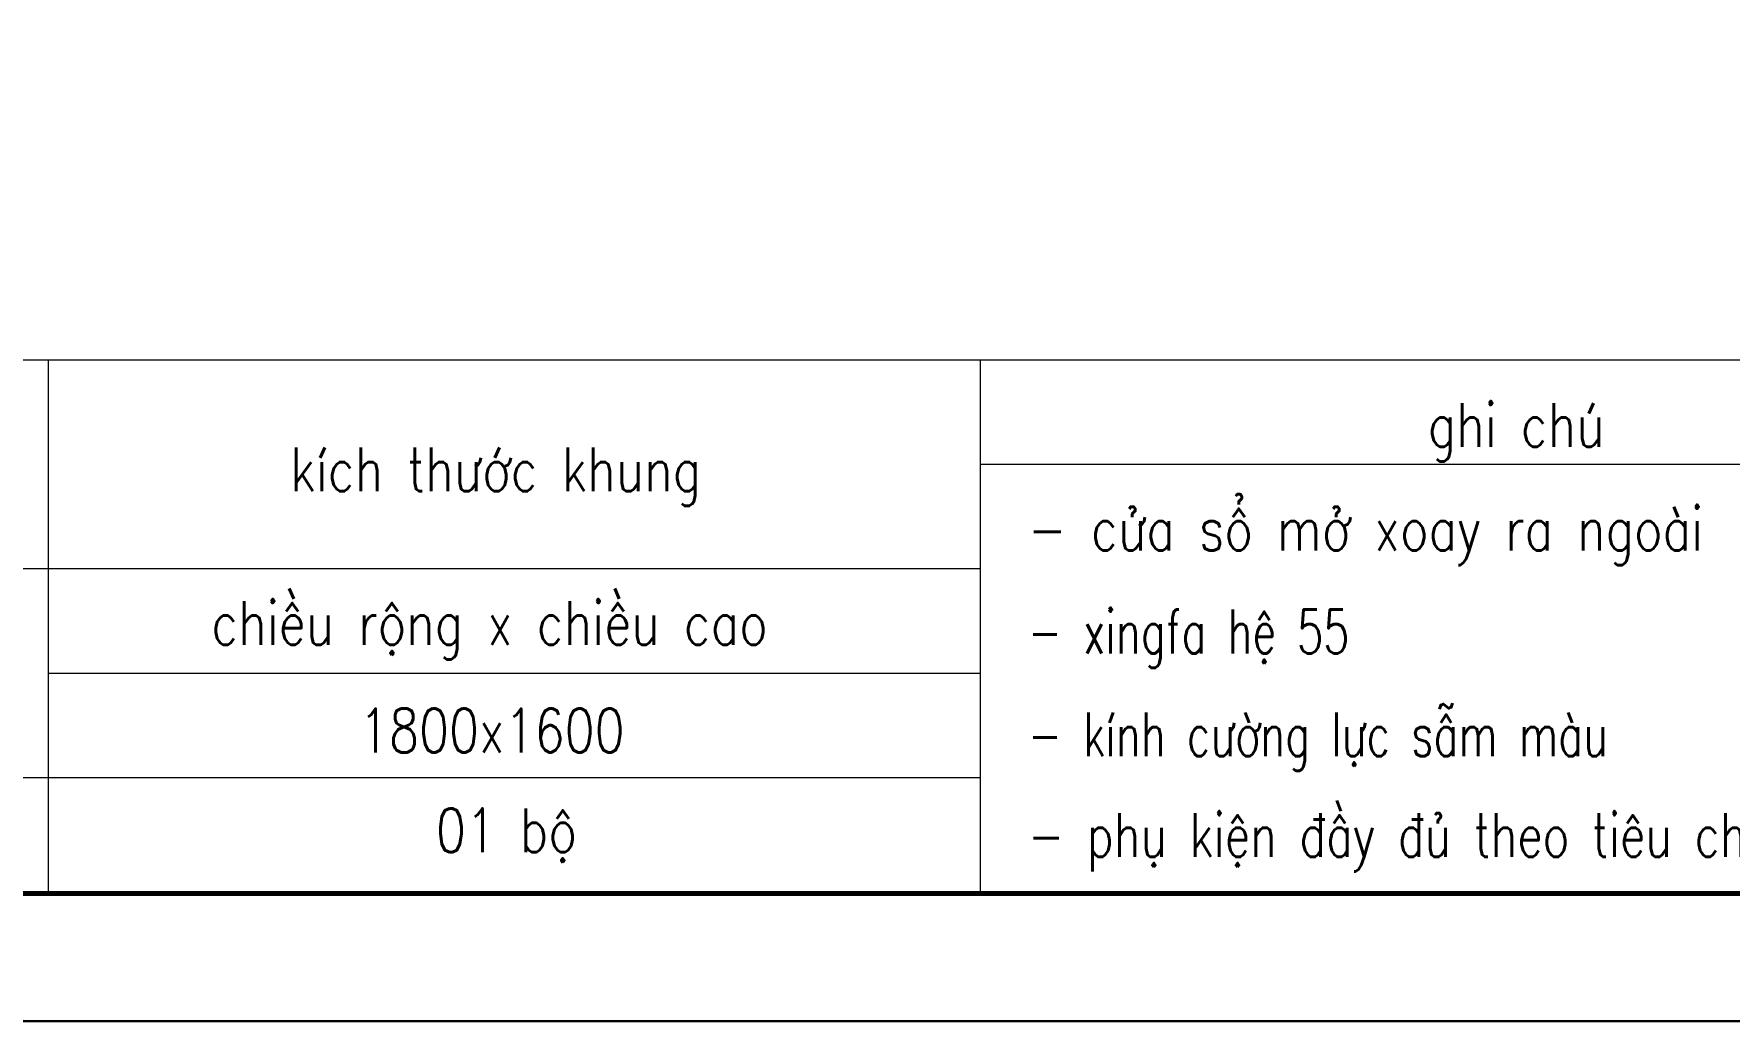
# Model space of a CAD drawing. Header units: millimetres. Extents: x 1336014 to 2939047, y -333549 to -60566.
# Drawn here: x 1462436 to 1464760, y -219540 to -218187 of the extents above; entities that cross this region are included whole.
import ezdxf
from ezdxf.enums import TextEntityAlignment as Align

# ---------------------------------------------------------------- set-up
doc = ezdxf.new("R2010")
doc.units = ezdxf.units.MM
doc.header["$MEASUREMENT"] = 0
for name, color, linetype, lineweight in [('05.Text', 253, 'Continuous', 18), ('11.Khung bo', 32, 'Continuous', 50), ('12.Khung', 36, 'Continuous', 25), ('Thay', 253, 'Continuous', 9)]:
    doc.layers.add(name, color=color, linetype=linetype, lineweight=lineweight)
doc.layers.add('Tpl_Bound', color=1, linetype='Continuous', plot=False)
doc.layers.add('VNCC-Ar-Text', color=6, linetype='Continuous')
doc.styles.add('VNSIMLI', font='VNSIMLI.shx', dxfattribs={"width": 0.6})

# ---------------------------------------------------------------- blocks, each defined once
blk = doc.blocks.new('100')
at = {"layer": '11.Khung bo', "const_width": 26.7}
blk.add_lwpolyline([(1860913, -945239.8), (1860913, -916940.1), (1896062.6, -916940.1), (1896062.6, -945239.8)], close=True, dxfattribs=at)
blk.add_lwpolyline([(1860913, -945239.8), (1860913, -916940.1), (1896062.6, -916940.1), (1896062.6, -945239.8)], close=True, dxfattribs=at)
blk.add_lwpolyline([(1860913, -945239.8), (1860913, -916940.1), (1896062.6, -916940.1), (1896062.6, -945239.8)], close=True, dxfattribs=at)
at = {"layer": '12.Khung'}
blk.add_lwpolyline([(1901579.2, -945939.8), (1901579.2, -916240.1), (1859579.6, -916240.1), (1859579.6, -945939.8)], close=True, dxfattribs=at)
blk.add_lwpolyline([(1901579.2, -945939.8), (1901579.2, -916240.1), (1859579.6, -916240.1), (1859579.6, -945939.8)], close=True, dxfattribs=at)
blk.add_lwpolyline([(1901579.2, -945939.8), (1901579.2, -916240.1), (1859579.6, -916240.1), (1859579.6, -945939.8)], close=True, dxfattribs=at)

msp = doc.modelspace()

# ---------------------------------------------------------------- linework, layer by layer
at = {"layer": 'Thay'}
for p, q in [((1462455.1, -218633.8), (1462455.1, -219063.8)), ((1462455.1, -218633.8), (1462455.1, -219063.8)), ((1463733.1, -218633.8), (1463733.1, -219365.4)), ((1465216.7, -218777.1), (1463733.1, -218777.1)), ((1463733.1, -218920.4), (1461742.4, -218920.4)), ((1463733.1, -219063.8), (1462455.1, -219063.8)), ((1462455.1, -219063.8), (1462455.1, -219365.4)), ((1463733.1, -219207.1), (1461742.4, -219207.1))]:
    msp.add_line(p, q, dxfattribs=at)
msp.add_lwpolyline([(1461742.4, -218633.8), (1465216.7, -218633.8), (1465216.7, -219365.4), (1461742.4, -219365.4)], close=True, dxfattribs=at)
at = {"layer": 'Tpl_Bound', "color": 1}
msp.add_lwpolyline([(1456095.9, -219540.4), (1456095.9, -212115.5), (1466595.8, -212115.5), (1466595.8, -219540.4)], close=True, dxfattribs=at)

# ---------------------------------------------------------------- block references
at = {"layer": '05.Text', "xscale": 0.25, "yscale": 0.25, "zscale": 0.25}
msp.add_blockref('100', (991201, 16944.5), dxfattribs=at)

# ---------------------------------------------------------------- texts
at = {"layer": 'VNCC-Ar-Text', "style": 'VNSIMLI', "width": 0.8}
for s, p in [('ghi chó', (1464468.2, -218753)), ('kÝch th\xadíc khung', (1463068.8, -218814)), ('chiÒu réng x chiÒu cao', (1463060.3, -219024.5)), ('1800x1600', (1463063.4, -219172)), ('01 bé', (1463083.6, -219308.8))]:
    msp.add_text(s, height=60, dxfattribs=at).set_placement(p, align=Align.CENTER)
at = {"layer": 'VNCC-Ar-Text', "style": 'VNSIMLI'}
for s, width, p in [('- cöa sæ më xoay ra ngoµi', 0.8, (1463798.7, -218895.1)), ('- xingfa hÖ 55', 0.7, (1463798.7, -219036.2)), ('- kÝnh c\xadêng lùc sÉm mµu', 0.7, (1463798.7, -219177.2)), ('- phô kiÖn ®Çy ®ñ theo tiªu chuÈn', 0.75, (1463798.7, -219315.3))]:
    msp.add_text(s, height=60, dxfattribs=dict(at, width=width)).set_placement(p)

doc.saveas('drawing.dxf')
